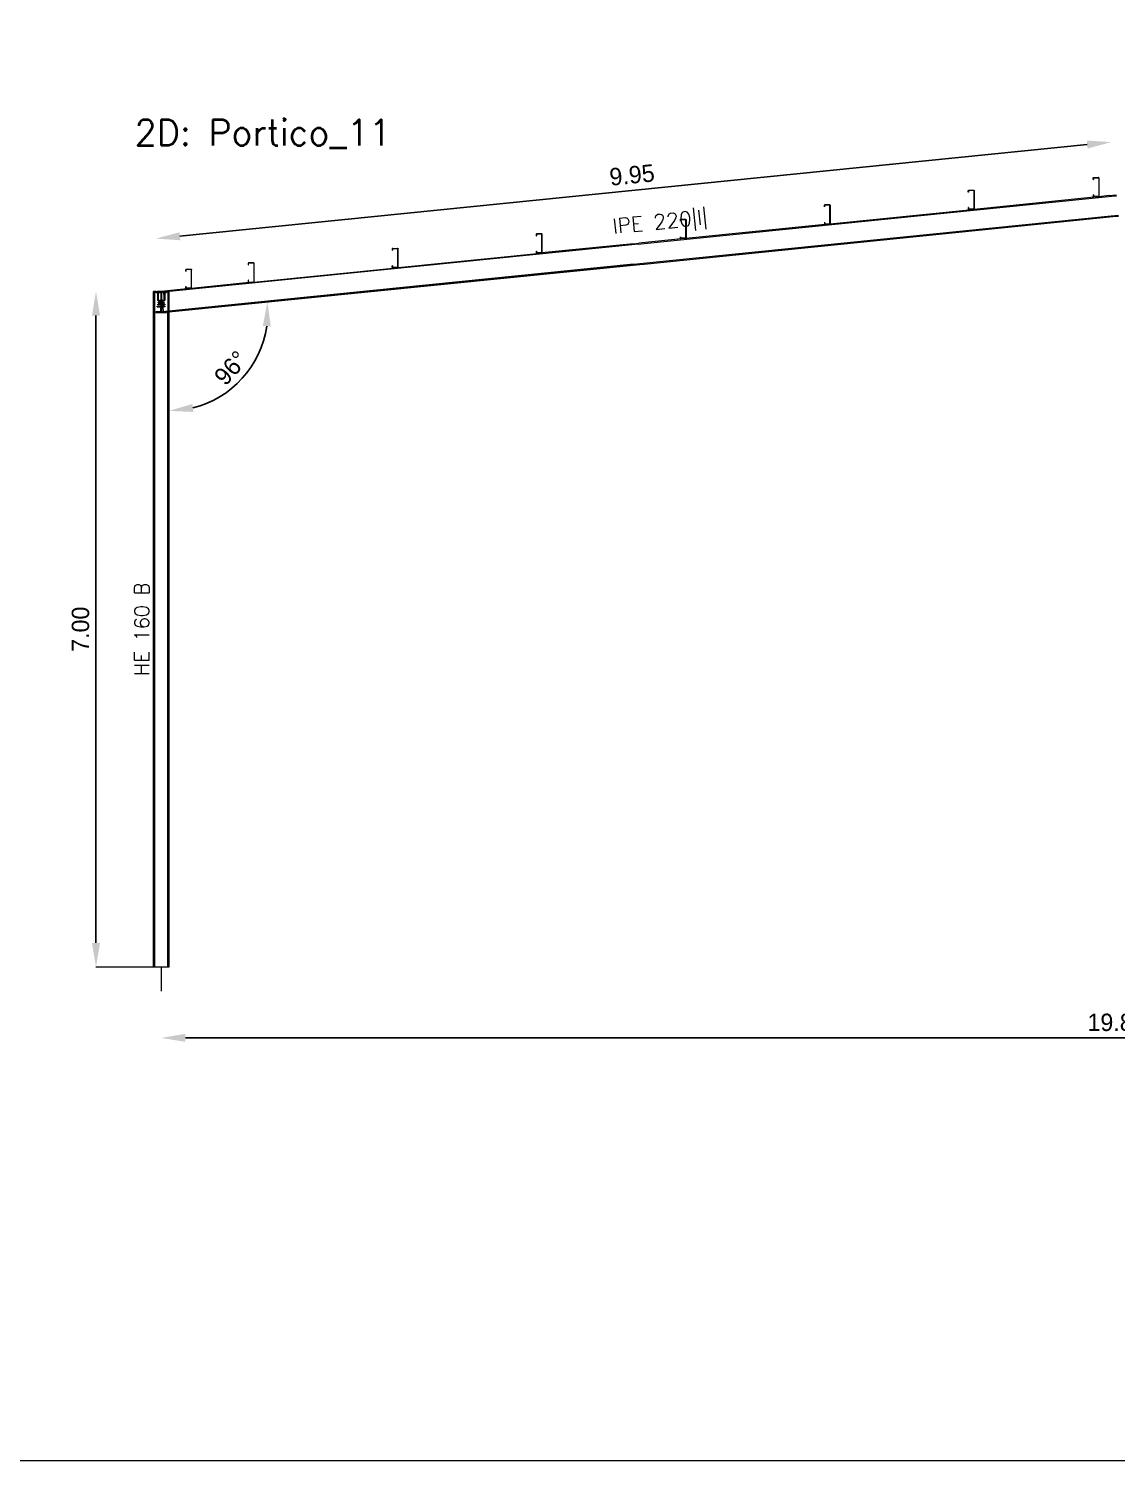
# Model space of a CAD drawing. Header units: millimetres. Extents: x 0 to 149, y -64 to 103.
# Drawn here: x 121.89 to 133.16, y 25.66 to 40.5 of the extents above; entities that cross this region are included whole.
import ezdxf
from ezdxf.enums import TextEntityAlignment as Align

# ---------------------------------------------------------------- set-up
doc = ezdxf.new("R2010")
doc.units = ezdxf.units.MM
for name, color, linetype, lineweight in [('BARRAS_DE_ACERO', 7, 'Continuous', 9), ('COTAS', 13, 'Continuous', 9), ('RECUAD_LIMITES', 2, 'Continuous', 0), ('REFERENCIA_DE_LAS_BARRAS', 2, 'Continuous', 9), ('TITULOS', 9, 'Continuous', 0)]:
    doc.layers.add(name, color=color, linetype=linetype, lineweight=lineweight)
doc.styles.add('CYPETXT', font='romans__.ttf', dxfattribs={"height": 0.2})
doc.styles.add('RomanS', font='')
doc.styles.get('RomanS').set_extended_font_data('Porsche')
doc.dimstyles.new('100-color', dxfattribs={"dimtxt": 0.18, "dimasz": 0.25, "dimexe": 0, "dimexo": 0.5, "dimgap": 0.07, "dimtad": 1, "dimzin": 4, "dimdsep": 46, "dimtxsty": 'RomanS', "dimcen": 0.1, "dimse1": 1, "dimse2": 1, "dimadec": 0, "dimazin": 0, "dimtfac": 1, "dimtix": 1, "dimtmove": 2, "dimatfit": 3, "dimfxl": 1, "dimtvp": 1.058824, "dimtolj": 1, "dimtzin": 1, "dimarcsym": 0})

# ---------------------------------------------------------------- blocks, each defined once
blk = doc.blocks.new('*D511')
at = {"layer": 'COTAS', "color": 0, "lineweight": -2, "transparency": 16777216}
blk.add_line((123.513, 30.042), (142.813, 30.042), dxfattribs=at)
at = {"layer": 'COTAS', "color": 0, "transparency": 16777216}
for points in [[(123.513, 30.084), (123.513, 30.001), (123.263, 30.042)], [(142.813, 30.084), (142.813, 30.001), (143.063, 30.042)]]:
    blk.add_solid(points, dxfattribs=at)
at = {"layer": 'Defpoints', "color": 0, "transparency": 16777216}
for p in [(123.263, 30.776), (143.063, 30.776), (143.063, 30.042)]:
    blk.add_point(p, dxfattribs=at)
at = {"layer": 'COTAS', "color": 0, "transparency": 16777216, "insert": (133.163, 30.202), "char_height": 0.18, "attachment_point": 5, "style": 'RomanS'}
blk.add_mtext('\\A1;19.80', dxfattribs=at)
blk = doc.blocks.new('*D514')
at = {"layer": 'COTAS', "color": 0, "lineweight": -2, "transparency": 16777216}
blk.add_line((123.457, 38.348), (132.859, 39.298), dxfattribs=at)
at = {"layer": 'COTAS', "color": 0, "transparency": 16777216}
for points in [[(132.855, 39.339), (132.863, 39.256), (133.108, 39.323)], [(123.452, 38.389), (123.461, 38.306), (123.208, 38.323)]]:
    blk.add_solid(points, dxfattribs=at)
at = {"layer": 'Defpoints', "color": 0, "transparency": 16777216}
for p in [(133.108, 39.323), (133.163, 38.776), (123.263, 37.776)]:
    blk.add_point(p, dxfattribs=at)
at = {"layer": 'COTAS', "color": 0, "transparency": 16777216, "insert": (128.142, 38.982), "char_height": 0.18, "attachment_point": 5, "rotation": 5.7679, "style": 'RomanS'}
blk.add_mtext('\\A1;9.95', dxfattribs=at)
blk = doc.blocks.new('*D518')
at = {"layer": 'COTAS', "color": 0, "lineweight": -2, "transparency": 16777216}
blk.add_line((122.587, 37.526), (122.587, 31.026), dxfattribs=at)
at = {"layer": 'COTAS', "color": 0, "transparency": 16777216}
for points in [[(122.545, 37.526), (122.629, 37.526), (122.587, 37.776)], [(122.545, 31.026), (122.629, 31.026), (122.587, 30.776)]]:
    blk.add_solid(points, dxfattribs=at)
at = {"layer": 'Defpoints', "color": 0, "transparency": 16777216}
for p in [(123.263, 37.776), (122.587, 30.776), (123.263, 30.776)]:
    blk.add_point(p, dxfattribs=at)
at = {"layer": 'COTAS', "color": 0, "transparency": 16777216, "insert": (122.427, 34.276), "char_height": 0.18, "attachment_point": 5, "rotation": 90, "style": 'RomanS'}
blk.add_mtext('\\A1;7.00', dxfattribs=at)
blk = doc.blocks.new('*D541')
at = {"layer": 'COTAS', "color": 0, "lineweight": -2, "transparency": 16777216}
blk.add_arc((123.343, 37.563), 1.025, 284.0145, 351.7534, dxfattribs=at)
at = {"layer": 'COTAS', "color": 0, "transparency": 16777216}
for points in [[(124.316, 37.417), (124.399, 37.415), (124.363, 37.666)], [(123.596, 36.527), (123.586, 36.61), (123.343, 36.538)]]:
    blk.add_solid(points, dxfattribs=at)
at = {"layer": 'Defpoints', "color": 0, "transparency": 16777216}
for p in [(128.224, 38.056), (123.343, 37.563), (123.343, 37.563), (123.885, 36.693), (123.343, 30.776)]:
    blk.add_point(p, dxfattribs=at)
at = {"layer": 'COTAS', "color": 0, "transparency": 16777216, "insert": (123.985, 36.983), "char_height": 0.18, "attachment_point": 5, "rotation": 47.884, "style": 'RomanS'}
blk.add_mtext('\\A1;96°', dxfattribs=at)

msp = doc.modelspace()

# ---------------------------------------------------------------- linework, layer by layer
at = {"layer": 'BARRAS_DE_ACERO'}
for p, q in [((132.921, 38.953), (132.922, 38.954)), ((132.921, 38.951), (132.921, 38.953)), ((132.921, 38.936), (132.921, 38.951)), ((132.921, 38.936), (132.923, 38.936)), ((132.924, 38.955), (132.922, 38.954)), ((132.923, 38.952), (132.924, 38.953)), ((132.925, 38.954), (132.924, 38.953)), ((132.924, 38.953), (132.924, 38.953)), ((132.925, 38.954), (132.976, 38.954)), ((132.978, 38.955), (132.976, 38.956)), ((132.977, 38.953), (132.976, 38.954)), ((132.977, 38.953), (132.978, 38.953)), ((132.979, 38.954), (132.978, 38.955)), ((132.978, 38.953), (132.979, 38.952)), ((132.98, 38.953), (132.979, 38.954)), ((132.979, 38.952), (132.979, 38.951)), ((132.98, 38.953), (132.981, 38.951)), ((128.268, 38.272), (133.149, 38.765)), ((131.627, 38.82), (131.628, 38.822)), ((131.627, 38.805), (131.627, 38.82)), ((131.627, 38.805), (131.627, 38.805)), ((131.629, 38.824), (131.628, 38.822)), ((131.629, 38.824), (131.63, 38.825)), ((131.63, 38.821), (131.629, 38.82)), ((131.629, 38.82), (131.629, 38.82)), ((131.629, 38.82), (131.629, 38.82)), ((131.63, 38.805), (131.629, 38.805)), ((131.63, 38.825), (131.632, 38.825)), ((131.63, 38.821), (131.63, 38.822)), ((131.631, 38.822), (131.63, 38.821)), ((131.63, 38.821), (131.63, 38.82)), ((131.63, 38.805), (131.63, 38.82)), ((131.631, 38.822), (131.632, 38.822)), ((131.631, 38.822), (131.631, 38.822)), ((131.632, 38.825), (131.683, 38.825)), ((131.683, 38.823), (131.632, 38.823)), ((131.632, 38.823), (131.632, 38.823)), ((131.682, 38.822), (131.632, 38.822)), ((131.683, 38.822), (131.682, 38.822)), ((131.684, 38.823), (131.683, 38.823)), ((131.684, 38.822), (131.683, 38.822)), ((131.684, 38.823), (131.685, 38.822)), ((131.685, 38.821), (131.684, 38.822)), ((131.685, 38.821), (131.685, 38.822)), ((131.685, 38.82), (131.685, 38.821)), ((131.685, 38.82), (131.685, 38.821)), ((131.685, 38.82), (131.685, 38.629)), ((131.685, 38.82), (131.685, 38.82)), ((131.685, 38.82), (131.685, 38.63)), ((131.687, 38.822), (131.686, 38.824)), ((132.964, 38.756), (131.686, 38.626)), ((131.687, 38.822), (131.687, 38.82)), ((131.687, 38.82), (131.687, 38.82)), ((131.687, 38.63), (131.687, 38.82)), ((132.921, 38.776), (132.921, 38.76)), ((132.923, 38.776), (132.921, 38.776)), ((132.921, 38.76), (132.921, 38.758)), ((132.922, 38.757), (132.921, 38.758)), ((132.924, 38.756), (132.922, 38.757)), ((132.923, 38.776), (132.923, 38.76)), ((132.923, 38.76), (132.923, 38.759)), ((132.923, 38.759), (132.924, 38.758)), ((132.924, 38.756), (132.925, 38.756)), ((132.976, 38.758), (132.925, 38.758)), ((132.964, 38.756), (132.925, 38.756)), ((132.976, 38.756), (132.964, 38.756)), ((132.976, 38.758), (132.977, 38.758)), ((132.976, 38.756), (132.978, 38.756)), ((132.978, 38.758), (132.977, 38.758)), ((132.978, 38.758), (132.979, 38.759)), ((132.979, 38.757), (132.978, 38.756)), ((132.98, 38.757), (132.979, 38.757)), ((132.98, 38.758), (132.98, 38.757)), ((133.088, 38.768), (133.163, 38.776)), ((133.149, 38.765), (133.163, 38.766)), ((130.136, 38.673), (130.135, 38.671)), ((130.135, 38.67), (130.135, 38.671)), ((130.135, 38.67), (130.135, 38.654)), ((130.135, 38.654), (130.137, 38.654)), ((130.138, 38.674), (130.136, 38.673)), ((130.138, 38.671), (130.137, 38.671)), ((130.137, 38.67), (130.137, 38.671)), ((130.137, 38.67), (130.137, 38.654)), ((130.137, 38.654), (130.137, 38.669)), ((130.137, 38.654), (130.137, 38.654)), ((130.139, 38.674), (130.138, 38.674)), ((130.139, 38.672), (130.138, 38.671)), ((130.139, 38.671), (130.138, 38.671)), ((130.19, 38.674), (130.139, 38.674)), ((130.19, 38.672), (130.139, 38.672)), ((130.139, 38.671), (130.14, 38.672)), ((130.139, 38.672), (130.139, 38.672)), ((130.14, 38.672), (130.19, 38.672)), ((130.192, 38.674), (130.19, 38.674)), ((130.19, 38.672), (130.191, 38.672)), ((130.191, 38.672), (130.192, 38.671)), ((130.192, 38.674), (130.194, 38.673)), ((130.192, 38.671), (130.192, 38.67)), ((130.192, 38.669), (130.192, 38.67)), ((130.192, 38.669), (130.192, 38.479)), ((130.193, 38.479), (130.193, 38.67)), ((130.195, 38.671), (130.194, 38.673)), ((130.194, 38.476), (131.671, 38.625)), ((130.195, 38.67), (130.195, 38.671)), ((130.195, 38.669), (130.195, 38.669)), ((130.195, 38.669), (130.195, 38.479)), ((131.627, 38.645), (131.627, 38.645)), ((131.629, 38.645), (131.627, 38.645)), ((131.629, 38.626), (131.628, 38.628)), ((131.629, 38.63), (131.629, 38.629)), ((131.63, 38.628), (131.629, 38.629)), ((131.63, 38.625), (131.629, 38.626)), ((131.63, 38.645), (131.63, 38.63)), ((131.63, 38.63), (131.63, 38.629)), ((131.63, 38.629), (131.631, 38.628)), ((131.63, 38.628), (131.63, 38.628)), ((131.631, 38.627), (131.63, 38.628)), ((131.632, 38.625), (131.63, 38.625)), ((131.632, 38.627), (131.631, 38.628)), ((131.631, 38.628), (131.631, 38.628)), ((131.631, 38.627), (131.632, 38.627)), ((131.683, 38.627), (131.632, 38.627)), ((131.682, 38.627), (131.632, 38.627)), ((131.671, 38.625), (131.632, 38.625)), ((131.683, 38.628), (131.682, 38.627)), ((131.684, 38.628), (131.683, 38.628)), ((131.683, 38.627), (131.684, 38.627)), ((131.684, 38.628), (131.685, 38.629)), ((131.685, 38.63), (131.685, 38.629)), ((131.685, 38.628), (131.685, 38.629)), ((131.687, 38.628), (131.686, 38.626)), ((131.687, 38.629), (131.687, 38.63)), ((131.687, 38.63), (131.687, 38.63)), ((131.687, 38.628), (131.687, 38.629)), ((128.224, 38.065), (133.108, 38.558)), ((128.643, 38.521), (128.644, 38.522)), ((128.643, 38.519), (128.643, 38.521)), ((128.643, 38.519), (128.643, 38.503)), ((128.643, 38.503), (128.645, 38.503)), ((128.644, 38.522), (128.645, 38.523)), ((128.647, 38.523), (128.645, 38.523)), ((128.645, 38.521), (128.645, 38.52)), ((128.646, 38.521), (128.645, 38.521)), ((128.645, 38.52), (128.645, 38.519)), ((128.645, 38.519), (128.646, 38.52)), ((128.645, 38.518), (128.645, 38.519)), ((128.645, 38.503), (128.645, 38.519)), ((128.645, 38.518), (128.645, 38.503)), ((128.645, 38.503), (128.645, 38.503)), ((128.647, 38.521), (128.646, 38.52)), ((128.646, 38.521), (128.647, 38.521)), ((128.647, 38.523), (128.698, 38.523)), ((128.698, 38.521), (128.647, 38.521)), ((128.7, 38.523), (128.698, 38.523)), ((128.698, 38.521), (128.699, 38.521)), ((128.699, 38.521), (128.698, 38.521)), ((128.7, 38.521), (128.699, 38.521)), ((128.699, 38.52), (128.699, 38.521)), ((128.7, 38.519), (128.699, 38.52)), ((128.701, 38.522), (128.7, 38.523)), ((128.7, 38.521), (128.7, 38.52)), ((128.701, 38.519), (128.7, 38.52)), ((128.7, 38.519), (128.7, 38.518)), ((128.7, 38.518), (128.7, 38.328)), ((128.701, 38.522), (128.702, 38.521)), ((128.701, 38.328), (128.701, 38.519)), ((130.178, 38.474), (128.701, 38.325)), ((128.702, 38.521), (128.703, 38.519)), ((128.703, 38.518), (128.703, 38.328)), ((128.703, 38.518), (128.703, 38.518)), ((130.135, 38.494), (130.137, 38.494)), ((130.135, 38.494), (130.135, 38.479)), ((130.135, 38.479), (130.135, 38.477)), ((130.135, 38.477), (130.136, 38.475)), ((130.136, 38.475), (130.138, 38.474)), ((130.137, 38.494), (130.137, 38.479)), ((130.137, 38.494), (130.137, 38.494)), ((130.137, 38.494), (130.137, 38.479)), ((130.137, 38.479), (130.138, 38.478)), ((130.138, 38.478), (130.138, 38.477)), ((130.138, 38.477), (130.139, 38.477)), ((130.138, 38.474), (130.139, 38.474)), ((130.139, 38.477), (130.14, 38.477)), ((130.139, 38.476), (130.19, 38.476)), ((130.178, 38.474), (130.139, 38.474)), ((130.14, 38.477), (130.19, 38.477)), ((130.19, 38.474), (130.178, 38.474)), ((130.191, 38.477), (130.19, 38.477)), ((130.19, 38.476), (130.191, 38.476)), ((130.192, 38.474), (130.19, 38.474)), ((130.192, 38.477), (130.191, 38.476)), ((130.192, 38.477), (130.191, 38.477)), ((130.192, 38.478), (130.192, 38.479)), ((130.192, 38.478), (130.192, 38.477)), ((130.193, 38.478), (130.192, 38.477)), ((130.194, 38.475), (130.192, 38.474)), ((130.193, 38.478), (130.193, 38.479)), ((130.194, 38.476), (130.195, 38.477)), ((130.194, 38.475), (130.194, 38.476)), ((133.108, 38.558), (133.184, 38.566)), ((133.16, 38.554), (133.185, 38.557)), ((127.151, 38.371), (127.15, 38.37)), ((127.153, 38.372), (127.151, 38.371)), ((127.152, 38.368), (127.152, 38.353)), ((127.152, 38.368), (127.152, 38.368)), ((127.153, 38.353), (127.152, 38.353)), ((127.155, 38.373), (127.153, 38.372)), ((127.153, 38.369), (127.154, 38.37)), ((127.153, 38.369), (127.153, 38.369)), ((127.153, 38.368), (127.153, 38.369)), ((127.153, 38.353), (127.153, 38.368)), ((127.155, 38.37), (127.154, 38.37)), ((127.206, 38.373), (127.155, 38.373)), ((127.205, 38.37), (127.155, 38.37)), ((127.206, 38.37), (127.205, 38.37)), ((127.207, 38.372), (127.206, 38.373)), ((127.206, 38.371), (127.207, 38.37)), ((127.207, 38.369), (127.206, 38.37)), ((127.208, 38.368), (127.208, 38.369)), ((127.208, 38.178), (127.208, 38.368)), ((127.208, 38.178), (127.208, 38.368)), ((127.208, 38.368), (127.208, 38.368)), ((127.21, 38.178), (127.21, 38.368)), ((127.21, 38.368), (127.21, 38.368)), ((128.158, 38.27), (128.213, 38.276)), ((128.21, 38.266), (128.268, 38.272)), ((128.268, 38.272), (128.268, 38.272)), ((128.643, 38.343), (128.645, 38.343)), ((128.643, 38.328), (128.643, 38.343)), ((128.645, 38.324), (128.644, 38.325)), ((128.645, 38.328), (128.645, 38.343)), ((128.645, 38.327), (128.645, 38.328)), ((128.645, 38.327), (128.645, 38.328)), ((128.645, 38.327), (128.645, 38.326)), ((128.645, 38.327), (128.646, 38.327)), ((128.646, 38.326), (128.645, 38.326)), ((128.647, 38.323), (128.645, 38.324)), ((128.646, 38.327), (128.647, 38.326)), ((128.646, 38.326), (128.647, 38.325)), ((128.648, 38.326), (128.647, 38.326)), ((128.698, 38.325), (128.647, 38.325)), ((128.686, 38.323), (128.647, 38.323)), ((128.698, 38.326), (128.648, 38.326)), ((128.686, 38.323), (128.698, 38.323)), ((128.699, 38.326), (128.698, 38.326)), ((128.699, 38.326), (128.698, 38.325)), ((128.7, 38.324), (128.698, 38.323)), ((128.699, 38.327), (128.699, 38.326)), ((128.7, 38.327), (128.699, 38.327)), ((128.7, 38.326), (128.699, 38.326)), ((128.701, 38.328), (128.7, 38.327)), ((128.7, 38.327), (128.7, 38.328)), ((128.7, 38.327), (128.7, 38.326)), ((128.701, 38.325), (128.7, 38.324)), ((128.701, 38.325), (128.701, 38.325)), ((128.703, 38.328), (128.703, 38.328)), ((128.703, 38.328), (128.703, 38.328)), ((128.21, 38.266), (123.35, 37.775)), ((125.659, 38.221), (125.658, 38.219)), ((125.658, 38.219), (125.658, 38.217)), ((125.658, 38.217), (125.658, 38.202)), ((125.658, 38.202), (125.66, 38.202)), ((125.659, 38.221), (125.661, 38.222)), ((125.661, 38.22), (125.66, 38.219)), ((125.66, 38.219), (125.66, 38.218)), ((125.66, 38.218), (125.661, 38.219)), ((125.66, 38.218), (125.66, 38.217)), ((125.66, 38.218), (125.66, 38.217)), ((125.66, 38.217), (125.66, 38.202)), ((125.66, 38.217), (125.66, 38.202)), ((125.66, 38.202), (125.66, 38.202)), ((125.661, 38.222), (125.662, 38.222)), ((125.662, 38.22), (125.661, 38.22)), ((125.661, 38.219), (125.662, 38.219)), ((125.662, 38.222), (125.713, 38.222)), ((125.662, 38.22), (125.713, 38.22)), ((125.662, 38.219), (125.663, 38.219)), ((125.663, 38.219), (125.713, 38.219)), ((125.713, 38.222), (125.715, 38.222)), ((125.713, 38.22), (125.714, 38.22)), ((125.714, 38.219), (125.713, 38.219)), ((125.714, 38.22), (125.715, 38.219)), ((125.715, 38.219), (125.714, 38.219)), ((125.716, 38.221), (125.715, 38.222)), ((125.715, 38.218), (125.715, 38.219)), ((125.715, 38.219), (125.716, 38.218)), ((125.716, 38.221), (125.717, 38.219)), ((125.716, 38.217), (125.716, 38.218)), ((125.716, 38.217), (125.716, 38.026)), ((125.717, 38.219), (125.718, 38.217)), ((125.717, 38.023), (127.194, 38.173)), ((125.718, 38.217), (125.718, 38.217)), ((125.718, 38.027), (125.718, 38.217)), ((127.15, 38.193), (127.152, 38.193)), ((127.15, 38.175), (127.15, 38.177)), ((127.15, 38.175), (127.151, 38.174)), ((127.151, 38.174), (127.153, 38.173)), ((127.152, 38.193), (127.153, 38.193)), ((127.152, 38.178), (127.152, 38.193)), ((127.152, 38.178), (127.152, 38.177)), ((127.152, 38.176), (127.152, 38.177)), ((127.152, 38.176), (127.153, 38.175)), ((127.153, 38.193), (127.153, 38.178)), ((127.153, 38.177), (127.153, 38.178)), ((127.153, 38.177), (127.153, 38.176)), ((127.154, 38.175), (127.153, 38.176)), ((127.154, 38.175), (127.153, 38.175)), ((127.155, 38.173), (127.153, 38.173)), ((127.155, 38.175), (127.154, 38.175)), ((127.154, 38.175), (127.155, 38.175)), ((127.205, 38.175), (127.155, 38.175)), ((127.205, 38.175), (127.155, 38.175)), ((127.155, 38.175), (127.155, 38.175)), ((127.194, 38.173), (127.155, 38.173)), ((127.155, 38.173), (127.155, 38.173)), ((127.194, 38.173), (127.206, 38.173)), ((127.205, 38.175), (127.206, 38.175)), ((127.206, 38.175), (127.207, 38.176)), ((127.206, 38.173), (127.207, 38.173)), ((127.207, 38.177), (127.208, 38.178)), ((127.207, 38.176), (127.207, 38.177)), ((127.207, 38.173), (127.209, 38.174)), ((127.208, 38.177), (127.208, 38.178)), ((127.208, 38.176), (127.208, 38.177)), ((127.208, 38.176), (127.208, 38.176)), ((128.158, 38.27), (127.209, 38.174)), ((127.209, 38.174), (127.21, 38.175)), ((127.209, 38.174), (127.209, 38.174)), ((127.21, 38.177), (127.21, 38.178)), ((127.21, 38.175), (127.21, 38.177)), ((128.158, 38.058), (123.343, 37.572)), ((123.343, 37.572), (128.158, 38.058)), ((123.343, 37.563), (128.224, 38.056)), ((123.519, 38.003), (123.518, 38.001)), ((123.518, 37.986), (123.518, 38.001)), ((123.518, 37.986), (123.52, 37.986)), ((123.52, 38.004), (123.519, 38.003)), ((123.521, 38.005), (123.52, 38.004)), ((123.521, 38.003), (123.52, 38.002)), ((123.52, 38.002), (123.52, 38.001)), ((123.52, 37.986), (123.52, 38.001)), ((123.523, 38.006), (123.521, 38.005)), ((123.522, 38.004), (123.521, 38.003)), ((123.523, 38.004), (123.522, 38.004)), ((123.523, 38.006), (123.574, 38.006)), ((123.574, 38.004), (123.523, 38.004)), ((123.574, 38.006), (123.575, 38.005)), ((123.574, 38.004), (123.575, 38.004)), ((123.577, 38.004), (123.575, 38.005)), ((123.576, 38.002), (123.576, 38.001)), ((123.578, 38.003), (123.577, 38.004)), ((123.578, 38.001), (123.578, 38.003)), ((123.578, 37.81), (123.578, 38.001)), ((124.166, 38.068), (124.165, 38.067)), ((124.165, 38.067), (124.165, 38.051)), ((124.165, 38.051), (124.167, 38.051)), ((124.168, 38.068), (124.167, 38.067)), ((124.167, 38.051), (124.167, 38.067)), ((124.168, 38.068), (124.169, 38.069)), ((124.168, 38.068), (124.168, 38.068)), ((124.169, 38.069), (124.17, 38.069)), ((124.221, 38.069), (124.17, 38.069)), ((124.221, 38.069), (124.222, 38.069)), ((124.223, 38.068), (124.222, 38.069)), ((124.223, 38.067), (124.223, 37.876)), ((124.224, 37.873), (125.701, 38.022)), ((125.66, 38.042), (125.658, 38.042)), ((125.659, 38.023), (125.661, 38.022)), ((125.66, 38.042), (125.66, 38.026)), ((125.66, 38.042), (125.66, 38.042)), ((125.66, 38.027), (125.66, 38.042)), ((125.66, 38.027), (125.66, 38.026)), ((125.66, 38.026), (125.66, 38.025)), ((125.66, 38.026), (125.661, 38.025)), ((125.66, 38.025), (125.661, 38.024)), ((125.66, 38.025), (125.66, 38.025)), ((125.661, 38.025), (125.662, 38.025)), ((125.662, 38.024), (125.661, 38.024)), ((125.661, 38.022), (125.662, 38.022)), ((125.713, 38.024), (125.662, 38.024)), ((125.701, 38.022), (125.662, 38.022)), ((125.713, 38.022), (125.701, 38.022)), ((125.713, 38.022), (125.715, 38.022)), ((125.715, 38.025), (125.716, 38.025)), ((125.716, 38.025), (125.716, 38.026)), ((125.718, 38.026), (125.717, 38.025)), ((125.717, 38.025), (125.717, 38.023)), ((125.718, 38.027), (125.718, 38.026)), ((125.718, 38.027), (125.718, 38.027)), ((128.158, 38.058), (128.224, 38.065)), ((128.224, 38.056), (128.268, 38.06)), ((123.52, 37.81), (123.52, 37.826)), ((124.167, 37.891), (124.165, 37.891)), ((124.165, 37.891), (124.165, 37.876)), ((124.165, 37.876), (124.166, 37.874)), ((124.166, 37.874), (124.167, 37.872)), ((124.167, 37.876), (124.167, 37.891)), ((124.167, 37.876), (124.168, 37.875)), ((124.168, 37.871), (124.167, 37.872)), ((124.168, 37.875), (124.168, 37.874)), ((124.169, 37.873), (124.168, 37.874)), ((124.168, 37.871), (124.17, 37.871)), ((124.169, 37.873), (124.17, 37.873)), ((124.17, 37.873), (124.221, 37.873)), ((124.17, 37.871), (124.209, 37.871)), ((124.209, 37.871), (124.221, 37.871)), ((124.222, 37.873), (124.221, 37.873)), ((124.221, 37.871), (124.223, 37.871)), ((124.223, 37.874), (124.222, 37.873)), ((124.223, 37.875), (124.223, 37.876)), ((124.223, 37.875), (124.223, 37.874)), ((124.223, 37.871), (124.224, 37.872)), ((124.225, 37.874), (124.224, 37.873)), ((124.224, 37.872), (124.224, 37.873)), ((123.196, 37.776), (123.183, 37.776)), ((123.183, 30.776), (123.183, 37.776)), ((123.196, 30.776), (123.196, 37.776)), ((123.208, 37.776), (123.222, 37.776)), ((123.222, 37.768), (123.222, 37.776)), ((123.227, 37.776), (123.222, 37.776)), ((123.222, 37.768), (123.255, 37.768)), ((123.236, 37.766), (123.226, 37.766)), ((123.236, 37.681), (123.226, 37.681)), ((123.227, 37.769), (123.227, 37.772)), ((123.254, 37.769), (123.227, 37.769)), ((123.231, 37.769), (123.231, 37.776)), ((123.263, 37.776), (123.231, 37.776)), ((123.231, 37.769), (123.258, 37.769)), ((123.236, 37.676), (123.236, 37.681)), ((123.254, 37.769), (123.258, 37.769)), ((123.261, 37.768), (123.255, 37.768)), ((123.261, 37.769), (123.258, 37.769)), ((123.258, 37.769), (123.261, 37.769)), ((123.261, 37.676), (123.261, 37.769)), ((123.261, 37.769), (123.261, 37.672)), ((123.261, 37.67), (123.261, 37.768)), ((123.265, 37.769), (123.265, 37.767)), ((123.266, 37.769), (123.267, 37.769)), ((123.266, 37.769), (123.266, 37.768)), ((123.266, 37.769), (123.266, 37.769)), ((123.266, 37.768), (123.266, 37.767)), ((123.266, 37.767), (123.266, 37.768)), ((123.266, 37.768), (123.266, 37.768)), ((123.266, 37.768), (123.304, 37.768)), ((123.266, 37.662), (123.266, 37.767)), ((123.266, 37.666), (123.266, 37.767)), ((123.266, 37.753), (123.266, 37.766)), ((123.291, 37.766), (123.266, 37.766)), ((123.266, 37.753), (123.266, 37.746)), ((123.266, 37.746), (123.266, 37.681)), ((123.273, 37.681), (123.266, 37.746)), ((123.266, 37.681), (123.266, 37.676)), ((123.273, 37.681), (123.266, 37.681)), ((123.3, 37.769), (123.267, 37.769)), ((123.273, 37.681), (123.291, 37.681)), ((123.291, 37.766), (123.301, 37.766)), ((123.291, 37.745), (123.291, 37.766)), ((123.291, 37.745), (123.291, 37.681)), ((123.291, 37.681), (123.301, 37.681)), ((123.291, 37.681), (123.291, 37.676)), ((123.295, 37.776), (123.3, 37.776)), ((123.3, 37.772), (123.3, 37.776)), ((123.3, 37.772), (123.3, 37.77)), ((123.3, 37.77), (123.3, 37.769)), ((123.301, 37.742), (123.301, 37.681)), ((123.304, 37.776), (123.318, 37.776)), ((123.304, 37.771), (123.304, 37.768)), ((123.304, 37.766), (123.318, 37.766)), ((123.318, 37.776), (123.318, 37.772)), ((123.318, 37.772), (123.33, 37.773)), ((123.318, 37.772), (123.318, 37.766)), ((123.33, 37.773), (123.33, 37.776)), ((123.33, 37.776), (123.343, 37.776)), ((123.33, 37.773), (123.33, 37.571)), ((123.343, 37.774), (123.35, 37.775)), ((123.518, 37.81), (123.519, 37.809)), ((123.519, 37.809), (123.52, 37.807)), ((123.52, 37.81), (123.52, 37.809)), ((123.52, 37.809), (123.521, 37.809)), ((123.52, 37.807), (123.521, 37.806)), ((123.522, 37.808), (123.521, 37.809)), ((123.521, 37.806), (123.523, 37.806)), ((123.523, 37.808), (123.522, 37.808)), ((123.562, 37.806), (123.523, 37.806)), ((123.562, 37.806), (123.574, 37.806)), ((123.574, 37.806), (123.575, 37.806)), ((123.576, 37.809), (123.575, 37.808)), ((123.577, 37.807), (123.575, 37.806)), ((123.576, 37.809), (123.576, 37.809)), ((123.578, 37.809), (123.577, 37.807)), ((123.578, 37.809), (123.578, 37.81)), ((123.26, 37.565), (123.208, 37.565)), ((123.208, 37.556), (123.208, 37.565)), ((123.208, 37.556), (123.318, 37.556)), ((123.222, 37.623), (123.26, 37.623)), ((123.222, 37.616), (123.222, 37.623)), ((123.222, 37.616), (123.26, 37.616)), ((123.227, 37.643), (123.26, 37.643)), ((123.227, 37.636), (123.227, 37.643)), ((123.26, 37.636), (123.227, 37.636)), ((123.231, 37.656), (123.231, 37.662)), ((123.26, 37.662), (123.231, 37.662)), ((123.231, 37.656), (123.26, 37.656)), ((123.26, 37.676), (123.236, 37.676)), ((123.261, 37.662), (123.26, 37.662)), ((123.261, 37.656), (123.26, 37.656)), ((123.26, 37.643), (123.26, 37.656)), ((123.261, 37.643), (123.26, 37.643)), ((123.26, 37.636), (123.261, 37.636)), ((123.26, 37.565), (123.26, 37.616)), ((123.26, 37.616), (123.265, 37.616)), ((123.261, 37.673), (123.261, 37.676)), ((123.261, 37.671), (123.261, 37.673)), ((123.261, 37.672), (123.261, 37.668)), ((123.261, 37.671), (123.261, 37.664)), ((123.261, 37.662), (123.261, 37.67)), ((123.261, 37.668), (123.261, 37.667)), ((123.261, 37.667), (123.261, 37.662)), ((123.261, 37.662), (123.261, 37.664)), ((123.261, 37.662), (123.261, 37.662)), ((123.261, 37.662), (123.261, 37.662)), ((123.261, 37.656), (123.261, 37.656)), ((123.261, 37.656), (123.261, 37.643)), ((123.266, 37.656), (123.261, 37.656)), ((123.261, 37.636), (123.266, 37.636)), ((123.261, 37.636), (123.261, 37.623)), ((123.265, 37.662), (123.265, 37.662)), ((123.266, 37.662), (123.265, 37.662)), ((123.266, 37.616), (123.265, 37.616)), ((123.266, 37.676), (123.273, 37.676)), ((123.266, 37.662), (123.266, 37.676)), ((123.266, 37.666), (123.266, 37.662)), ((123.266, 37.662), (123.266, 37.662)), ((123.266, 37.662), (123.266, 37.662)), ((123.266, 37.662), (123.275, 37.662)), ((123.266, 37.643), (123.266, 37.656)), ((123.266, 37.656), (123.275, 37.656)), ((123.266, 37.656), (123.266, 37.656)), ((123.266, 37.643), (123.266, 37.643)), ((123.266, 37.623), (123.266, 37.636)), ((123.266, 37.636), (123.266, 37.636)), ((123.279, 37.623), (123.266, 37.623)), ((123.266, 37.623), (123.266, 37.623)), ((123.266, 37.616), (123.279, 37.616)), ((123.266, 37.616), (123.266, 37.565)), ((123.266, 37.565), (123.284, 37.565)), ((123.295, 37.656), (123.275, 37.656)), ((123.3, 37.643), (123.277, 37.643)), ((123.3, 37.636), (123.277, 37.636)), ((123.277, 37.636), (123.279, 37.623)), ((123.294, 37.623), (123.279, 37.623)), ((123.279, 37.616), (123.284, 37.566)), ((123.304, 37.616), (123.279, 37.616)), ((123.284, 37.566), (123.33, 37.571)), ((123.284, 37.565), (123.318, 37.565)), ((123.286, 37.676), (123.291, 37.676)), ((123.294, 37.623), (123.304, 37.623)), ((123.295, 37.662), (123.295, 37.656)), ((123.3, 37.643), (123.3, 37.636)), ((123.304, 37.616), (123.304, 37.623)), ((123.318, 37.56), (123.318, 37.565)), ((123.33, 30.776), (123.33, 37.561)), ((123.343, 37.572), (123.343, 37.572)), ((123.343, 37.572), (123.343, 37.563)), ((123.343, 37.563), (123.343, 30.776)), ((123.196, 30.776), (123.183, 30.776)), ((123.33, 30.776), (123.196, 30.776)), ((123.343, 30.776), (123.33, 30.776))]:
    msp.add_line(p, q, dxfattribs=at)
for points in [[(132.923, 38.952), (132.923, 38.951), (132.923, 38.936)], [(132.924, 38.955), (132.925, 38.956), (132.976, 38.956)], [(132.979, 38.951), (132.979, 38.76), (132.979, 38.759)], [(132.981, 38.951), (132.981, 38.76), (132.98, 38.758)], [(131.629, 38.82), (131.629, 38.805), (131.627, 38.805)], [(131.632, 38.823), (131.631, 38.823), (131.63, 38.822)], [(131.683, 38.825), (131.685, 38.825), (131.686, 38.824)], [(131.687, 38.82), (131.687, 38.82), (131.687, 38.63)], [(132.924, 38.758), (132.924, 38.758), (132.925, 38.758)], [(133.088, 38.768), (132.98, 38.757)], [(130.137, 38.669), (130.138, 38.67), (130.138, 38.671)], [(130.19, 38.672), (130.191, 38.671), (130.192, 38.671)], [(130.192, 38.671), (130.193, 38.671), (130.193, 38.67)], [(130.195, 38.67), (130.195, 38.669), (130.195, 38.479), (130.195, 38.479)], [(131.627, 38.645), (131.627, 38.629), (131.628, 38.628)], [(131.629, 38.63), (131.629, 38.63), (131.629, 38.645), (131.63, 38.645)], [(131.632, 38.627), (131.632, 38.627), (131.632, 38.627)], [(131.671, 38.625), (131.683, 38.625), (131.685, 38.625)], [(131.684, 38.627), (131.685, 38.628), (131.685, 38.628)], [(131.685, 38.625), (131.686, 38.626), (131.686, 38.626)], [(128.268, 38.06), (133.16, 38.554)], [(128.647, 38.521), (128.648, 38.521), (128.698, 38.521)], [(128.703, 38.328), (128.703, 38.518), (128.703, 38.519)], [(130.137, 38.479), (130.137, 38.478), (130.138, 38.477), (130.139, 38.476), (130.139, 38.476)], [(130.195, 38.479), (130.195, 38.479), (130.195, 38.477)], [(127.15, 38.37), (127.15, 38.368), (127.15, 38.353), (127.15, 38.353), (127.152, 38.353)], [(127.154, 38.37), (127.153, 38.37), (127.152, 38.369)], [(127.152, 38.368), (127.152, 38.368), (127.152, 38.369)], [(127.206, 38.371), (127.155, 38.371), (127.154, 38.37)], [(127.21, 38.368), (127.21, 38.37), (127.209, 38.371), (127.207, 38.372)], [(127.207, 38.37), (127.207, 38.37), (127.208, 38.369)], [(127.207, 38.369), (127.207, 38.369), (127.208, 38.368)], [(127.21, 38.178), (127.21, 38.178), (127.21, 38.368)], [(127.21, 38.368), (127.21, 38.368), (127.21, 38.368)], [(128.686, 38.323), (128.213, 38.276)], [(128.644, 38.325), (128.643, 38.326), (128.643, 38.328)], [(128.645, 38.343), (128.645, 38.343), (128.645, 38.328)], [(128.701, 38.325), (128.702, 38.326), (128.703, 38.328)], [(125.715, 38.027), (125.715, 38.217), (125.715, 38.218)], [(125.718, 38.027), (125.718, 38.217), (125.718, 38.217)], [(127.15, 38.193), (127.15, 38.193), (127.15, 38.177)], [(127.207, 38.175), (127.206, 38.175), (127.205, 38.175)], [(127.208, 38.176), (127.207, 38.175), (127.207, 38.175)], [(123.576, 38.002), (123.576, 38.003), (123.575, 38.004)], [(123.576, 37.809), (123.576, 37.81), (123.576, 38.001)], [(124.168, 38.071), (124.167, 38.07), (124.166, 38.068)], [(124.221, 38.071), (124.17, 38.071), (124.168, 38.071)], [(124.224, 38.07), (124.223, 38.071), (124.221, 38.071)], [(124.223, 38.068), (124.223, 38.068), (124.223, 38.067)], [(124.225, 38.067), (124.225, 38.068), (124.224, 38.07)], [(124.225, 37.874), (124.225, 37.876), (124.225, 38.067)], [(125.659, 38.023), (125.658, 38.025), (125.658, 38.026), (125.658, 38.042)], [(125.662, 38.025), (125.663, 38.024), (125.713, 38.024)], [(125.715, 38.025), (125.714, 38.024), (125.713, 38.024)], [(125.715, 38.025), (125.714, 38.025), (125.713, 38.024)], [(125.715, 38.027), (125.715, 38.026), (125.715, 38.025)], [(125.717, 38.023), (125.716, 38.023), (125.715, 38.022)], [(123.518, 37.81), (123.518, 37.826), (123.52, 37.826)], [(124.209, 37.871), (123.577, 37.807), (123.577, 37.807)], [(123.208, 37.766), (123.208, 37.776), (123.196, 37.776)], [(123.208, 37.766), (123.226, 37.766), (123.226, 37.681)], [(123.231, 37.776), (123.227, 37.776), (123.227, 37.772)], [(123.236, 37.681), (123.236, 37.766), (123.26, 37.766), (123.26, 37.681)], [(123.26, 37.662), (123.26, 37.676), (123.26, 37.681), (123.236, 37.681)], [(123.562, 37.806), (123.263, 37.776), (123.295, 37.776)], [(123.265, 37.769), (123.295, 37.769), (123.295, 37.776)], [(123.265, 37.767), (123.265, 37.667), (123.265, 37.662)], [(123.304, 37.771), (123.304, 37.776), (123.3, 37.776)], [(123.304, 37.766), (123.301, 37.766), (123.301, 37.742)], [(123.343, 37.776), (123.343, 37.774), (123.343, 37.572)], [(123.575, 37.808), (123.574, 37.808), (123.523, 37.808)], [(123.26, 37.636), (123.26, 37.623), (123.261, 37.623)], [(123.261, 37.656), (123.261, 37.643), (123.261, 37.643)], [(123.266, 37.643), (123.277, 37.643), (123.275, 37.656)], [(123.277, 37.636), (123.266, 37.636), (123.266, 37.623)], [(123.286, 37.676), (123.273, 37.676), (123.275, 37.662), (123.295, 37.662)], [(123.33, 37.571), (123.284, 37.566), (123.284, 37.565)], [(123.33, 37.561), (123.318, 37.56), (123.318, 37.556)], [(123.33, 37.561), (123.33, 37.571), (123.33, 37.571)]]:
    msp.add_lwpolyline(points, dxfattribs=at)
msp.add_lwpolyline([(123.266, 37.643), (123.266, 37.656), (123.266, 37.656), (123.266, 37.643), (123.266, 37.643)], close=True, dxfattribs=at)
at = {"layer": 'COTAS'}
for q in [(122.587, 30.776), (123.263, 30.527)]:
    msp.add_line((123.263, 30.776), q, dxfattribs=at)
at = {"layer": 'RECUAD_LIMITES'}
msp.add_lwpolyline([(107.34, 25.665), (149.34, 25.665), (149.34, 55.365), (107.34, 55.365), (107.34, 25.665)], close=True, dxfattribs=at)

# ---------------------------------------------------------------- texts
at = {"layer": 'REFERENCIA_DE_LAS_BARRAS', "style": 'CYPETXT'}
for s, rotation, width, p, p2 in [('IPE 220|I|', 5.7995, 0.866546, (127.947, 38.374), (128.927, 38.473)), ('HE 160 B', 90, 0.776302, (123.139, 33.792), (123.139, 34.759))]:
    msp.add_text(s, height=0.1533, rotation=rotation, dxfattribs=dict(at, width=width)).set_placement(p, p2, align=Align.FIT)
at = {"layer": 'TITULOS', "style": 'CYPETXT', "width": 0.83487}
msp.add_text('2D: Portico_11', height=0.26667, dxfattribs=at).set_placement((122.988, 39.289), (125.644, 39.289), align=Align.FIT)

# ---------------------------------------------------------------- dimensions: what is measured, and where the dimension line sits
at = {"layer": 'COTAS'}
dim = msp.add_aligned_dim(p1=(123.263, 37.776), p2=(133.163, 38.776), distance=0.55, dimstyle='100-color', dxfattribs=at)
dim.commit()
dim.dimension.update_dxf_attribs({"geometry": '*D514', "text_midpoint": (128.142, 38.982)})
dim = msp.add_angular_dim_2l(base=(123.885, 36.693), line1=((123.343, 37.563), (123.343, 30.776)), line2=((123.343, 37.563), (128.224, 38.056)), dimstyle='100-color', dxfattribs=at)
dim.commit()
dim.dimension.update_dxf_attribs({"geometry": '*D541', "text_midpoint": (123.985, 36.983)})
dim = msp.add_linear_dim(base=(122.587, 30.776), p1=(123.263, 37.776), p2=(123.263, 30.776), angle=90, dimstyle='100-color', dxfattribs=at)
dim.commit()
dim.dimension.update_dxf_attribs({"geometry": '*D518', "text_midpoint": (122.427, 34.276)})
dim = msp.add_linear_dim(base=(143.063, 30.042), p1=(123.263, 30.776), p2=(143.063, 30.776), dimstyle='100-color', dxfattribs=at)
dim.commit()
dim.dimension.update_dxf_attribs({"geometry": '*D511', "text_midpoint": (133.163, 30.202)})

doc.saveas('drawing.dxf')
